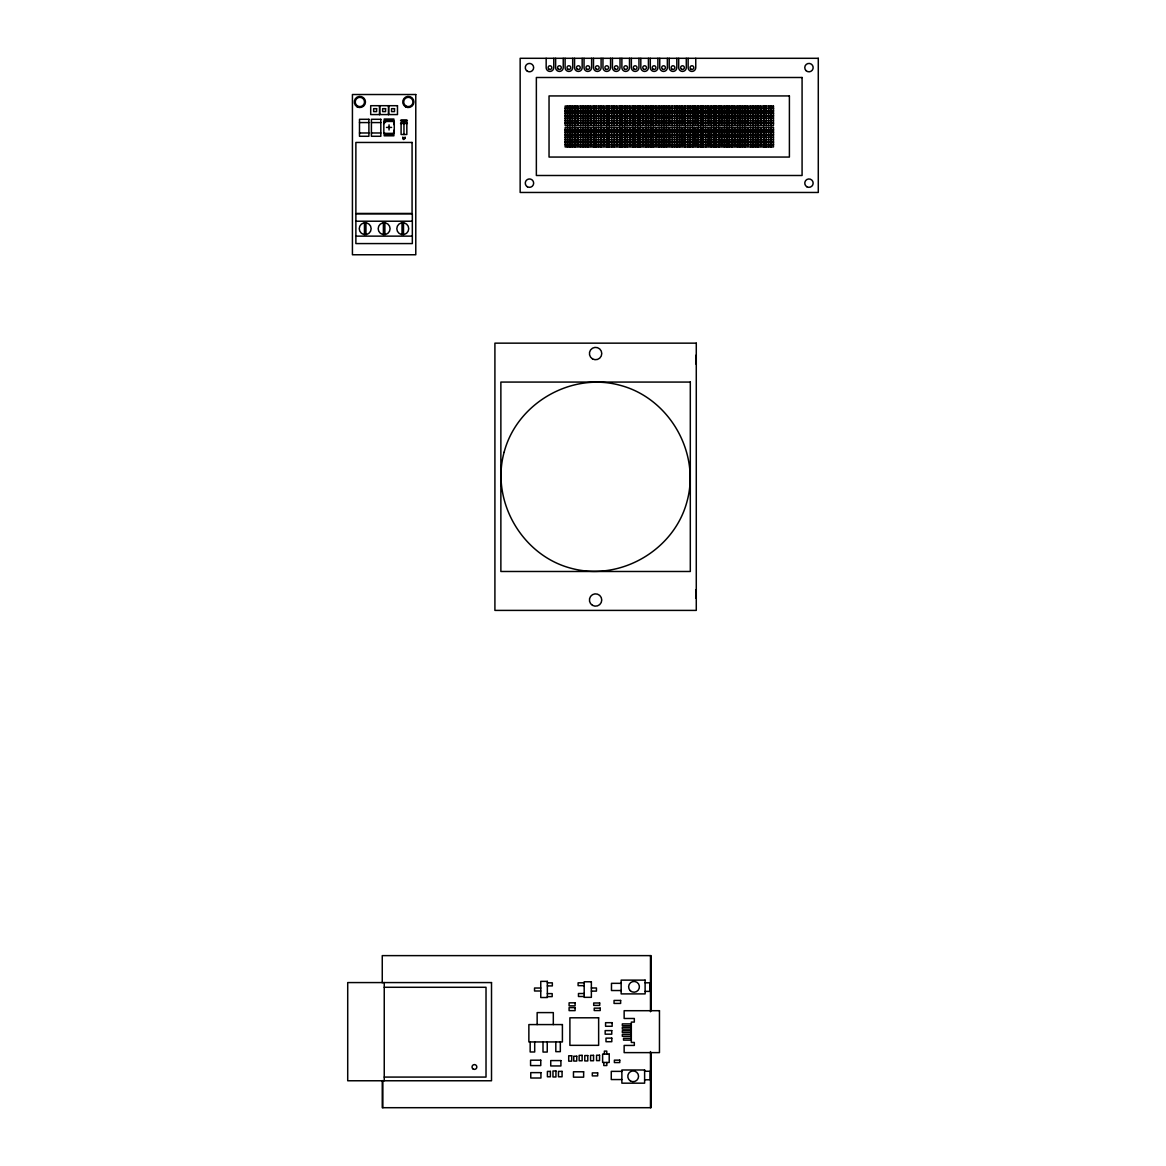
<?xml version="1.0" encoding="UTF-8"?>
<svg xmlns="http://www.w3.org/2000/svg" width="1166" height="1166" viewBox="0 0 1166 1166"><rect width="100%" height="100%" fill="white"/><g stroke="black" fill="none" stroke-linecap="round" stroke-linejoin="round"><path stroke-width="1.5" d="M402.838 138.535C406.774 135.096 403.013 143.389 402.838 137.049M383.833 123.669L386.033 121.453M565.146 108.307L577.257 108.307M578.234 108.307L590.346 108.307M591.308 108.307L603.42 108.307M604.396 108.307L616.508 108.307M617.47 108.307L629.582 108.307M630.558 108.307L642.67 108.307M643.632 108.307L655.744 108.307M656.72 108.307L668.832 108.307M669.794 108.307L681.906 108.307M682.882 108.307L694.994 108.307M695.956 108.307L708.068 108.307M709.03 108.307L721.142 108.307M722.118 108.307L734.23 108.307M735.192 108.307L747.304 108.307M748.28 108.307L760.392 108.307M761.354 108.307L773.466 108.307M565.146 108.496L577.257 108.496M578.234 108.496L590.346 108.496M591.308 108.496L603.42 108.496M604.396 108.496L616.508 108.496M617.47 108.496L629.582 108.496M630.558 108.496L642.67 108.496M643.632 108.496L655.744 108.496M656.72 108.496L668.832 108.496M669.794 108.496L681.906 108.496M682.882 108.496L694.994 108.496M695.956 108.496L708.068 108.496M709.03 108.496L721.142 108.496M722.118 108.496L734.23 108.496M735.192 108.496L747.304 108.496M748.28 108.496L760.392 108.496M761.354 108.496L773.466 108.496M565.146 110.77L577.257 110.77M578.234 110.77L590.346 110.77M591.308 110.77L603.42 110.77M604.396 110.77L616.508 110.77M617.47 110.77L629.582 110.77M630.558 110.77L642.67 110.77M643.632 110.77L655.744 110.77M656.72 110.77L668.832 110.77M669.794 110.77L681.906 110.77M682.882 110.77L694.994 110.77M695.956 110.77L708.068 110.77M709.03 110.77L721.142 110.77M722.118 110.77L734.23 110.77M735.192 110.77L747.304 110.77M748.28 110.77L760.392 110.77M761.354 110.77L773.466 110.77M565.146 110.959L577.257 110.959M578.234 110.959L590.346 110.959M591.308 110.959L603.42 110.959M604.396 110.959L616.508 110.959M617.47 110.959L629.582 110.959M630.558 110.959L642.67 110.959M643.632 110.959L655.744 110.959M656.72 110.959L668.832 110.959M669.794 110.959L681.906 110.959M682.882 110.959L694.994 110.959M695.956 110.959L708.068 110.959M709.03 110.959L721.142 110.959M722.118 110.959L734.23 110.959M735.192 110.959L747.304 110.959M748.28 110.959L760.392 110.959M761.354 110.959L773.466 110.959M565.146 113.233L577.257 113.233M578.234 113.233L590.346 113.233M591.308 113.233L603.42 113.233M604.396 113.233L616.508 113.233M617.47 113.233L629.582 113.233M630.558 113.233L642.67 113.233M643.632 113.233L655.744 113.233M656.72 113.233L668.832 113.233M669.794 113.233L681.906 113.233M682.882 113.233L694.994 113.233M695.956 113.233L708.068 113.233M709.03 113.233L721.142 113.233M722.118 113.233L734.23 113.233M735.192 113.233L747.304 113.233M748.28 113.233L760.392 113.233M761.354 113.233L773.466 113.233M565.146 113.423L577.257 113.423M578.234 113.423L590.346 113.423M591.308 113.423L603.42 113.423M604.396 113.423L616.508 113.423M617.47 113.423L629.582 113.423M630.558 113.423L642.67 113.423M643.632 113.423L655.744 113.423M656.72 113.423L668.832 113.423M669.794 113.423L681.906 113.423M682.882 113.423L694.994 113.423M695.956 113.423L708.068 113.423M709.03 113.423L721.142 113.423M722.118 113.423L734.23 113.423M735.192 113.423L747.304 113.423M748.28 113.423L760.392 113.423M761.354 113.423L773.466 113.423M565.146 115.696L577.257 115.696M578.234 115.696L590.346 115.696M591.308 115.696L603.42 115.696M604.396 115.696L616.508 115.696M617.47 115.696L629.582 115.696M630.558 115.696L642.67 115.696M643.632 115.696L655.744 115.696M656.72 115.696L668.832 115.696M669.794 115.696L681.906 115.696M682.882 115.696L694.994 115.696M695.956 115.696L708.068 115.696M709.03 115.696L721.142 115.696M722.118 115.696L734.23 115.696M735.192 115.696L747.304 115.696M748.28 115.696L760.392 115.696M761.354 115.696L773.466 115.696M565.146 115.871L577.257 115.871M578.234 115.871L590.346 115.871M591.308 115.871L603.42 115.871M604.396 115.871L616.508 115.871M617.47 115.871L629.582 115.871M630.558 115.871L642.67 115.871M643.632 115.871L655.744 115.871M656.72 115.871L668.832 115.871M669.794 115.871L681.906 115.871M682.882 115.871L694.994 115.871M695.956 115.871L708.068 115.871M709.03 115.871L721.142 115.871M722.118 115.871L734.23 115.871M735.192 115.871L747.304 115.871M748.28 115.871L760.392 115.871M761.354 115.871L773.466 115.871M565.146 118.334L577.257 118.334M578.234 118.334L590.346 118.334M591.308 118.334L603.42 118.334M604.396 118.145L616.508 118.145M617.47 118.145L629.582 118.334M630.558 118.145L642.67 118.145M643.632 118.334L655.744 118.334M656.72 118.334L668.832 118.145M669.794 118.334L681.906 118.334M682.882 118.334L694.994 118.334M695.956 118.334L708.068 118.145M709.03 118.334L721.142 118.145M722.118 118.145L734.23 118.145M735.192 118.334L747.304 118.334M748.28 118.145L760.392 118.334M761.354 118.145L773.466 118.145M401.133 120.244L406.788 120.244M400.536 120.389L407.386 120.389M565.146 120.608L577.257 120.798M578.234 120.608L590.346 120.608M591.308 120.798L603.42 120.608M604.396 120.608L616.508 120.608M617.47 120.608L629.582 120.798M630.558 120.608L642.67 120.608M643.632 120.798L655.744 120.798M656.72 120.798L668.832 120.608M669.794 120.798L681.906 120.798M682.882 120.608L694.994 120.798M695.956 120.608L708.068 120.608M709.03 120.798L721.142 120.608M722.118 120.608L734.23 120.608M735.192 120.608L747.304 120.798M748.28 120.608L760.392 120.798M761.354 120.798L773.466 120.608M359.492 122.576L368.893 122.576M371.415 122.576L380.816 122.576M565.146 123.071L577.257 123.071M578.234 123.071L590.346 123.071M591.308 123.071L603.42 123.071M604.396 123.071L616.508 123.071M617.47 123.071L629.582 123.071M630.558 123.071L642.67 123.071M643.632 123.071L655.744 123.071M656.72 123.071L668.832 123.071M669.794 123.071L681.906 123.071M682.882 123.071L694.994 123.071M695.956 123.071L708.068 123.071M709.03 123.071L721.142 123.071M722.118 123.071L734.23 123.071M735.192 123.071L747.304 123.071M748.28 123.071L760.392 123.071M761.354 123.071L773.466 123.071M400.536 123.479L407.386 123.479M565.146 123.261L577.257 123.261M578.234 123.261L590.346 123.261M591.308 123.261L603.42 123.261M604.396 123.261L616.508 123.261M617.47 123.261L629.582 123.261M630.558 123.261L642.67 123.261M643.632 123.261L655.744 123.261M656.72 123.261L668.832 123.261M669.794 123.261L681.906 123.261M682.882 123.261L694.994 123.261M695.956 123.261L708.068 123.261M709.03 123.261L721.142 123.261M722.118 123.261L734.23 123.261M735.192 123.261L747.304 123.261M748.28 123.261L760.392 123.261M761.354 123.261L773.466 123.261M386.471 127.415L391.616 127.415M565.146 129.747L577.257 129.747M578.234 129.747L590.346 129.747M591.308 129.747L603.42 129.747M604.396 129.747L616.508 129.747M617.47 129.747L629.582 129.747M630.558 129.747L642.67 129.747M643.632 129.747L655.744 129.747M656.72 129.747L668.832 129.747M669.794 129.747L681.906 129.747M682.882 129.747L694.994 129.747M695.956 129.747L708.068 129.747M709.03 129.747L721.142 129.747M722.118 129.747L734.23 129.747M735.192 129.747L747.304 129.747M748.28 129.747L760.392 129.747M761.354 129.747L773.466 129.747M565.146 129.922L577.257 129.922M578.234 129.922L590.346 129.922M591.308 129.922L603.42 129.922M604.396 129.922L616.508 129.922M617.47 129.922L629.582 129.922M630.558 129.922L642.67 129.922M643.632 129.922L655.744 129.922M656.72 129.922L668.832 129.922M669.794 129.922L681.906 129.922M682.882 129.922L694.994 129.922M695.956 129.922L708.068 129.922M709.03 129.922L721.142 129.922M722.118 129.922L734.23 129.922M735.192 129.922L747.304 129.922M748.28 129.922L760.392 129.922M761.354 129.922L773.466 129.922M565.146 132.195L577.257 132.195M578.234 132.195L590.346 132.195M591.308 132.195L603.42 132.195M604.396 132.195L616.508 132.195M617.47 132.195L629.582 132.195M630.558 132.195L642.67 132.195M643.632 132.195L655.744 132.195M656.72 132.195L668.832 132.195M669.794 132.195L681.906 132.195M682.882 132.195L694.994 132.195M695.956 132.195L708.068 132.195M709.03 132.195L721.142 132.195M722.118 132.195L734.23 132.195M735.192 132.195L747.304 132.195M748.28 132.195L760.392 132.195M761.354 132.195L773.466 132.195M565.146 132.385L577.257 132.385M578.234 132.385L590.346 132.385M591.308 132.385L603.42 132.385M604.396 132.385L616.508 132.385M617.47 132.385L629.582 132.385M630.558 132.385L642.67 132.385M643.632 132.385L655.744 132.385M656.72 132.385L668.832 132.385M669.794 132.385L681.906 132.385M682.882 132.385L694.994 132.385M695.956 132.385L708.068 132.385M709.03 132.385L721.142 132.385M722.118 132.385L734.23 132.385M735.192 132.385L747.304 132.385M748.28 132.385L760.392 132.385M761.354 132.385L773.466 132.385M359.492 132.982L368.893 132.982M371.415 132.982L380.816 132.982M565.146 134.658L577.257 134.658M578.234 134.658L590.346 134.658M591.308 134.658L603.42 134.658M604.396 134.658L616.508 134.658M617.47 134.658L629.582 134.658M630.558 134.658L642.67 134.658M643.632 134.658L655.744 134.658M656.72 134.658L668.832 134.658M669.794 134.658L681.906 134.658M682.882 134.658L694.994 134.658M695.956 134.658L708.068 134.658M709.03 134.658L721.142 134.658M722.118 134.658L734.23 134.658M735.192 134.658L747.304 134.658M748.28 134.658L760.392 134.658M761.354 134.658L773.466 134.658M565.146 134.848L577.257 134.848M578.234 134.848L590.346 134.848M591.308 134.848L603.42 134.848M604.396 134.848L616.508 134.848M617.47 134.848L629.582 134.848M630.558 134.848L642.67 134.848M643.632 134.848L655.744 134.848M656.72 134.848L668.832 134.848M669.794 134.848L681.906 134.848M682.882 134.848L694.994 134.848M695.956 134.848L708.068 134.848M709.03 134.848L721.142 134.848M722.118 134.848L734.23 134.848M735.192 134.848L747.304 134.848M748.28 134.848L760.392 134.848M761.354 134.848L773.466 134.848M565.146 137.311L577.257 137.311M578.234 137.311L590.346 137.311M591.308 137.311L603.42 137.122M604.396 137.122L616.508 137.311M617.47 137.311L629.582 137.311M630.558 137.122L642.67 137.311M643.632 137.122L655.744 137.311M656.72 137.122L668.832 137.311M669.794 137.311L681.906 137.311M682.882 137.311L694.994 137.311M695.956 137.311L708.068 137.122M709.03 137.311L721.142 137.122M722.118 137.122L734.23 137.122M735.192 137.122L747.304 137.311M748.28 137.311L760.392 137.311M761.354 137.122L773.466 137.311M565.146 139.585L577.257 139.76M578.234 139.76L590.346 139.585M591.308 139.585L603.42 139.76M604.396 139.76L616.508 139.585M617.47 139.76L629.582 139.76M630.558 139.585L642.67 139.585M643.632 139.585L655.744 139.76M656.72 139.585L668.832 139.76M669.794 139.585L681.906 139.585M682.882 139.585L694.994 139.585M695.956 139.76L708.068 139.585M709.03 139.585L721.142 139.76M722.118 139.76L734.23 139.76M735.192 139.76L747.304 139.76M748.28 139.585L760.392 139.76M761.354 139.76L773.466 139.585M565.146 142.033L577.257 142.033M578.234 142.033L590.346 142.033M591.308 142.033L603.42 142.033M604.396 142.033L616.508 142.033M617.47 142.033L629.582 142.033M630.558 142.033L642.67 142.033M643.632 142.033L655.744 142.033M656.72 142.033L668.832 142.033M669.794 142.033L681.906 142.033M682.882 142.033L694.994 142.033M695.956 142.033L708.068 142.033M709.03 142.033L721.142 142.033M722.118 142.033L734.23 142.033M735.192 142.033L747.304 142.033M748.28 142.033L760.392 142.033M761.354 142.033L773.466 142.033M565.146 142.223L577.257 142.223M578.234 142.223L590.346 142.223M591.308 142.223L603.42 142.223M604.396 142.223L616.508 142.223M617.47 142.223L629.582 142.223M630.558 142.223L642.67 142.223M643.632 142.223L655.744 142.223M656.72 142.223L668.832 142.223M669.794 142.223L681.906 142.223M682.882 142.223L694.994 142.223M695.956 142.223L708.068 142.223M709.03 142.223L721.142 142.223M722.118 142.223L734.23 142.223M735.192 142.223L747.304 142.223M748.28 142.223L760.392 142.223M761.354 142.223L773.466 142.223M565.146 144.497L577.257 144.497M578.234 144.497L590.346 144.497M591.308 144.497L603.42 144.497M604.396 144.497L616.508 144.497M617.47 144.497L629.582 144.497M630.558 144.497L642.67 144.497M643.632 144.497L655.744 144.497M656.72 144.497L668.832 144.497M669.794 144.497L681.906 144.497M682.882 144.497L694.994 144.497M695.956 144.497L708.068 144.497M709.03 144.497L721.142 144.497M722.118 144.497L734.23 144.497M735.192 144.497L747.304 144.497M748.28 144.497L760.392 144.497M761.354 144.497L773.466 144.497M565.146 144.686L577.257 144.686M578.234 144.686L590.346 144.686M591.308 144.686L603.42 144.686M604.396 144.686L616.508 144.686M617.47 144.686L629.582 144.686M630.558 144.686L642.67 144.686M643.632 144.686L655.744 144.686M656.72 144.686L668.832 144.686M669.794 144.686L681.906 144.686M682.882 144.686L694.994 144.686M695.956 144.686L708.068 144.686M709.03 144.686L721.142 144.686M722.118 144.686L734.23 144.686M735.192 144.686L747.304 144.686M748.28 144.686L760.392 144.686M761.354 144.686L773.466 144.686M355.878 221.219L412.327 221.219M355.878 236.13L412.327 236.13M547.35 982.836L552.334 982.836L552.334 985.911L547.35 985.911M584.181 982.821L578.103 982.821L578.103 985.664L584.181 985.664M645.119 982.807L649.797 982.807L649.797 991.377L645.119 991.377M621.157 983.332L611.48 983.332L611.48 990.532L621.157 990.532M384.241 987.281L486.018 987.281L486.018 1077.078L384.241 1077.078M540.762 988.025L534.538 988.025L534.538 990.998L540.762 990.998M591.366 987.981L596.453 987.981L596.453 991.115L591.366 991.115M584.181 993.519L578.467 993.519L578.467 996.493L584.181 996.493M547.35 993.621L552.188 993.621L552.188 996.624L547.35 996.624M631.316 1023.894L622.338 1023.894L622.338 1025.701L631.316 1025.701M631.316 1027.333L622.338 1027.333L622.338 1029.126L631.316 1029.126M631.316 1030.715L622.338 1030.715L622.338 1032.508L631.316 1032.508M631.316 1034.417L622.338 1034.417L622.338 1036.312L631.316 1036.312M631.316 1038.338L623.533 1038.338L623.533 1040.13L631.316 1040.13M644.623 1071.263L650.205 1071.263L650.205 1079.789L644.623 1079.789M621.872 1071.365L611.275 1071.365L611.275 1079.556L621.872 1079.556M771.192 106.033L771.192 125.534M771.192 127.473L771.192 146.96M771.018 106.033L771.018 125.534M771.018 127.473L771.018 146.96M768.744 106.033L768.554 125.534M768.744 127.473L768.554 146.96M766.091 106.033L766.281 125.534M766.281 127.473L766.091 146.96M763.817 106.033L763.817 125.534M763.817 127.473L763.817 146.96M763.628 106.033L763.628 125.534M763.628 127.473L763.628 146.96M758.119 106.033L758.119 125.534M758.119 127.473L758.119 146.96M757.929 106.033L757.929 125.534M757.929 127.473L757.929 146.96M755.655 106.033L755.655 125.534M755.655 127.473L755.655 146.96M755.466 106.033L755.466 125.534M755.466 127.473L755.466 146.96M753.192 106.033L753.192 125.534M753.192 127.473L753.192 146.96M753.017 106.033L753.017 125.534M753.017 127.473L753.017 146.96M750.554 106.033L750.554 125.534M750.554 127.473L750.744 146.96M745.03 106.033L745.03 125.534M745.03 127.473L745.03 146.96M744.855 106.033L744.855 125.534M744.855 127.473L744.855 146.96M742.582 106.033L742.582 125.534M742.582 127.473L742.582 146.96M742.392 106.033L742.392 125.534M742.392 127.473L742.392 146.96M740.119 106.033L740.119 125.534M740.119 127.473L740.119 146.96M739.929 106.033L739.929 125.534M739.929 127.473L739.929 146.96M737.655 106.033L737.655 125.534M737.655 127.473L737.655 146.96M737.466 106.033L737.466 125.534M737.466 127.473L737.466 146.96M731.957 106.033L731.957 125.534M731.957 127.473L731.957 146.96M731.767 106.033L731.767 125.534M731.767 127.473L731.767 146.96M729.493 106.033L729.493 125.534M729.493 127.473L729.493 146.96M729.304 106.033L729.304 125.534M729.304 127.473L729.304 146.96M727.03 106.033L727.03 125.534M727.03 127.473L727.03 146.96M726.855 106.033L726.855 125.534M726.855 127.473L726.855 146.96M724.582 106.033L724.582 125.534M724.582 127.473L724.582 146.96M724.392 106.033L724.392 125.534M724.392 127.473L724.392 146.96M718.883 106.033L718.883 125.534M718.883 127.473L718.883 146.96M718.693 106.033L718.693 125.534M718.693 127.473L718.693 146.96M716.42 106.033L716.42 125.534M716.42 127.473L716.42 146.96M716.23 106.033L716.23 125.534M716.23 127.473L716.23 146.96M713.956 106.033L713.956 125.534M713.956 127.473L713.956 146.96M713.767 106.033L713.767 125.534M713.767 127.473L713.767 146.96M711.493 106.033L711.493 125.534M711.493 127.473L711.493 146.96M711.304 106.033L711.304 125.534M711.304 127.473L711.304 146.96M705.605 106.033L705.605 125.534M705.605 127.473L705.794 146.96M703.331 106.033L703.331 125.534M703.331 127.473L703.331 146.96M703.156 106.033L703.156 125.534M703.156 127.473L703.156 146.96M700.883 106.033L700.883 125.534M700.883 127.473L700.883 146.96M700.693 106.033L700.693 125.534M700.693 127.473L700.693 146.96M698.419 106.033L698.419 125.534M698.419 127.473L698.419 146.96M698.23 106.033L698.23 125.534M698.23 127.473L698.23 146.96M695.752 58.3L695.752 67.613A3.804 3.804 0 0 1 691.948 71.418A3.804 3.804 0 0 1 688.144 67.613L688.144 58.3M692.721 106.033L692.721 125.534M692.721 127.473L692.721 146.96M692.531 106.033L692.531 125.534M692.531 127.473L692.531 146.96M690.257 106.033L690.257 125.534M690.068 127.473L690.068 146.96M687.794 106.033L687.794 125.534M687.794 127.473L687.794 146.96M686.293 58.3L686.293 67.613A3.804 3.804 0 0 1 682.489 71.418A3.804 3.804 0 0 1 678.685 67.613L678.685 58.3M685.331 106.033L685.331 125.534M685.331 127.473L685.331 146.96M685.156 106.033L685.156 125.534M685.156 127.473L685.156 146.96M679.632 106.033L679.632 125.534M679.632 127.473L679.632 146.96M679.443 106.033L679.443 125.534M679.443 127.473L679.443 146.96M677.169 106.033L677.169 125.534M677.169 127.473L677.169 146.96M676.994 106.033L676.994 125.534M676.994 127.473L676.994 146.96M676.819 58.3L676.819 67.613A3.804 3.804 0 0 1 673.015 71.418A3.804 3.804 0 0 1 669.211 67.613L669.211 58.3M674.72 106.033L674.531 125.534M674.531 127.473L674.531 146.96M672.257 106.033L672.068 125.534M672.257 127.473L672.257 146.96M667.36 58.3L667.36 67.613A3.804 3.804 0 0 1 663.556 71.418A3.804 3.804 0 0 1 659.752 67.613L659.752 58.3M666.558 106.033L666.558 125.534M666.558 127.473L666.558 146.96M666.369 106.033L666.369 125.534M666.369 127.473L666.369 146.96M664.095 106.033L664.095 125.534M664.095 127.473L664.095 146.96M663.906 106.033L663.906 125.534M663.906 127.473L663.906 146.96M661.632 106.033L661.632 125.534M661.632 127.473L661.632 146.96M661.443 106.033L661.443 125.534M661.443 127.473L661.443 146.96M659.169 106.033L658.994 125.534M659.169 127.473L658.994 146.96M657.886 58.3L657.886 67.613A3.804 3.804 0 0 1 654.082 71.418A3.804 3.804 0 0 1 650.293 67.613L650.293 58.3M653.47 106.033L653.47 125.534M653.47 127.473L653.47 146.96M653.281 106.033L653.281 125.534M653.281 127.473L653.281 146.96M651.007 106.033L651.007 125.534M651.007 127.473L651.007 146.96M651.08 1010.703L651.08 955.624L382.259 955.624L382.259 982.792M651.08 1052.621L651.08 1107.7L382.259 1107.7L382.259 1080.547M650.832 106.033L650.832 125.534M650.832 127.473L650.832 146.96M650.482 955.624L650.482 1011.753M650.482 1051.572L650.482 1107.7M648.558 106.033L648.558 125.534M648.558 127.473L648.558 146.96M648.427 58.3L648.427 67.613A3.804 3.804 0 0 1 644.623 71.418A3.804 3.804 0 0 1 640.819 67.613L640.819 58.3M648.369 106.033L648.369 125.534M648.369 127.473L648.369 146.96M646.095 106.033L646.095 125.534M646.095 127.473L646.095 146.96M645.906 106.033L645.906 125.534M645.906 127.473L645.906 146.96M640.396 106.033L640.396 125.534M640.396 127.473L640.396 146.96M640.207 106.033L640.207 125.534M640.207 127.473L640.207 146.96M638.953 58.3L638.953 67.613A3.804 3.804 0 0 1 635.164 71.418A3.804 3.804 0 0 1 631.36 67.613L631.36 58.3M637.933 106.033L637.933 125.534M637.933 127.473L637.933 146.96M637.744 106.033L637.744 125.534M637.744 127.473L637.744 146.96M635.47 106.033L635.47 125.534M635.47 127.473L635.47 146.96M635.281 106.033L635.281 125.534M635.281 127.473L635.281 146.96M633.007 106.033L633.007 125.534M633.007 127.473L633.007 146.96M632.832 106.033L632.832 125.534M632.832 127.473L632.832 146.96M629.494 58.3L629.494 67.613A3.804 3.804 0 0 1 625.69 71.418A3.804 3.804 0 0 1 621.886 67.613L621.886 58.3M627.308 106.033L627.133 125.534M627.133 127.473L627.308 146.96M624.859 106.033L624.859 125.534M624.859 127.473L624.859 146.96M624.67 106.033L624.67 125.534M624.67 127.473L624.67 146.96M622.396 106.033L622.396 125.534M622.396 127.473L622.396 146.96M622.207 106.033L622.207 125.534M622.207 127.473L622.207 146.96M620.02 58.3L620.02 67.613A3.804 3.804 0 0 1 616.231 71.418A3.804 3.804 0 0 1 612.427 67.613L612.427 58.3M619.933 106.033L619.933 125.534M619.933 127.473L619.933 146.96M619.744 106.033L619.744 125.534M619.744 127.473L619.744 146.96M614.045 106.033L614.045 125.534M614.045 127.473L614.234 146.96M611.771 106.033L611.771 125.534M611.582 127.473L611.771 146.96M610.561 58.3L610.561 67.613A3.804 3.804 0 0 1 606.757 71.418A3.804 3.804 0 0 1 602.953 67.613L602.953 58.3M609.308 106.033L609.308 125.534M609.308 127.473L609.308 146.96M609.133 106.033L609.133 125.534M609.133 127.473L609.133 146.96M606.859 106.033L606.859 125.534M606.859 127.473L606.859 146.96M606.772 1054.093L606.772 1051.105L604.367 1051.105L604.367 1054.093M606.83 1062.474L606.83 1065.535L603.784 1065.535L603.784 1062.474M606.67 106.033L606.67 125.534M606.67 127.473L606.67 146.96M601.146 106.033L601.146 125.534M601.146 127.473L601.146 146.96M601.102 58.3L601.102 67.613A3.804 3.804 0 0 1 597.298 71.418A3.804 3.804 0 0 1 593.494 67.613L593.494 58.3M600.971 106.033L600.971 125.534M600.971 127.473L600.971 146.96M598.697 106.033L598.508 125.534M598.508 127.473L598.508 146.96M596.234 106.033L596.234 125.534M596.045 127.473L596.045 146.96M593.771 106.033L593.771 125.534M593.771 127.473L593.771 146.96M593.581 106.033L593.581 125.534M593.581 127.473L593.581 146.96M591.628 58.3L591.628 67.613A3.804 3.804 0 0 1 587.824 71.418A3.804 3.804 0 0 1 584.035 67.613L584.035 58.3M588.072 106.033L588.072 125.534M588.072 127.473L588.072 146.96M587.883 106.033L587.883 125.534M587.883 127.473L587.883 146.96M585.609 106.033L585.609 125.534M585.609 127.473L585.609 146.96M585.419 106.033L585.419 125.534M585.419 127.473L585.419 146.96M583.146 106.033L583.146 125.534M582.971 127.473L583.146 146.96M582.169 58.3L582.169 67.613A3.804 3.804 0 0 1 578.365 71.418A3.804 3.804 0 0 1 574.561 67.613L574.561 58.3M580.697 106.033L580.697 125.534M580.697 127.473L580.508 146.96M574.984 106.033L574.984 125.534M574.984 127.473L574.984 146.96M574.809 106.033L574.809 125.534M574.809 127.473L574.809 146.96M572.695 58.3L572.695 67.613A3.804 3.804 0 0 1 568.891 71.418A3.804 3.804 0 0 1 565.102 67.613L565.102 58.3M572.535 106.033L572.535 125.534M572.535 127.473L572.535 146.96M572.346 106.033L572.346 125.534M572.346 127.473L572.346 146.96M570.072 106.033L570.072 125.534M570.072 127.473L570.072 146.96M569.883 106.033L569.883 125.534M569.883 127.473L569.883 146.96M567.609 106.033L567.609 125.534M567.609 127.473L567.609 146.96M567.419 106.033L567.419 125.534M567.419 127.473L567.419 146.96M563.236 58.3L563.236 67.613A3.804 3.804 0 0 1 559.432 71.418A3.804 3.804 0 0 1 555.628 67.613L555.628 58.3M560.321 1041.938L560.321 1051.659L555.818 1051.659L555.818 1041.938M553.763 58.3L553.763 67.613A3.804 3.804 0 0 1 549.973 71.418A3.804 3.804 0 0 1 546.169 67.613L546.169 58.3M553.311 1024.579L553.311 1012.598L537.147 1012.598L537.147 1024.579M547.248 1041.938L547.248 1052.053L543.006 1052.053L543.006 1041.938M534.698 1041.938L534.698 1051.98L530.166 1051.98L530.166 1041.938M405.083 137.049L405.083 138.521M403.961 121.905L403.961 134.498M403.509 222.808L403.509 234.541M402.022 222.808L402.022 234.541M393.889 124.631L393.889 119.034L384.197 119.034L384.197 121.832M393.889 130.213L393.889 135.81L384.197 135.81L384.197 133.011M393.146 121.453L393.146 120.331L384.94 120.331L384.94 121.453M393.146 133.376L393.146 134.498L384.94 134.498L384.94 133.376M389.05 124.849L389.05 129.994M384.882 222.808L384.882 234.541M384.241 982.574L384.241 1080.765M383.381 222.808L383.381 234.541M382.856 1080.765L382.856 1107.7M379.664 105.698L379.664 114.574M379.577 105.698L379.577 114.574M365.949 222.808L365.949 234.541M364.448 222.808L364.448 234.541M695.708 589.675A16.47 16.47 0 0 1 695.708 598.202M695.708 355.353A16.47 16.47 0 0 1 695.708 363.879M504.106 452.262C490.682 501.147 522.033 555.453 571.078 568.265C619.962 581.688 674.254 550.337 687.065 501.293C700.504 452.408 669.153 398.102 620.093 385.29C571.223 371.867 516.917 403.217 504.106 452.262M365.206 222.721L363.661 222.925A5.961 5.961 0 0 0 363.661 234.439L366.736 234.439A5.961 5.961 0 0 0 366.736 222.925L365.206 222.721M384.124 222.721L382.594 222.925A5.961 5.961 0 0 0 382.594 234.439L385.669 234.439A5.961 5.961 0 0 0 385.669 222.925L384.124 222.721M402.766 222.721L401.221 222.925A5.961 5.961 0 0 0 401.221 234.439L404.31 234.439A5.961 5.961 0 0 0 404.31 222.925L402.766 222.721M818.284 58.3L520.153 58.3L520.153 192.463L818.284 192.463L818.284 58.3M802.077 77.495L536.36 77.495L536.36 175.498L802.077 175.498L802.077 77.495M415.781 94.519L352.424 94.519L352.424 254.756L415.781 254.756L415.781 94.519M789.397 95.933L549.04 95.933L549.04 157.06L789.397 157.06L789.397 95.933M397.475 105.698L370.701 105.698L370.701 114.574L397.475 114.574L397.475 105.698M577.257 106.033L565.146 106.033L565.146 125.534L577.257 125.534L577.257 106.033M590.346 106.033L578.234 106.033L578.234 125.534L590.346 125.534L590.346 106.033M603.42 106.033L591.308 106.033L591.308 125.534L603.42 125.534L603.42 106.033M616.508 106.033L604.396 106.033L604.396 125.534L616.508 125.534L616.508 106.033M629.582 106.033L617.47 106.033L617.47 125.534L629.582 125.534L629.582 106.033M642.67 106.033L630.558 106.033L630.558 125.534L642.67 125.534L642.67 106.033M655.744 106.033L643.632 106.033L643.632 125.534L655.744 125.534L655.744 106.033M668.832 106.033L656.72 106.033L656.72 125.534L668.832 125.534L668.832 106.033M681.906 106.033L669.794 106.033L669.794 125.534L681.906 125.534L681.906 106.033M694.994 106.033L682.882 106.033L682.882 125.534L694.994 125.534L694.994 106.033M708.068 106.033L695.956 106.033L695.956 125.534L708.068 125.534L708.068 106.033M721.142 106.033L709.03 106.033L709.03 125.534L721.142 125.534L721.142 106.033M734.23 106.033L722.118 106.033L722.118 125.534L734.23 125.534L734.23 106.033M747.304 106.033L735.192 106.033L735.192 125.534L747.304 125.534L747.304 106.033M760.392 106.033L748.28 106.033L748.28 125.534L760.392 125.534L760.392 106.033M773.466 106.033L761.354 106.033L761.354 125.534L773.466 125.534L773.466 106.033M376.618 108.657L373.659 108.657L373.659 111.615L376.618 111.615L376.618 108.657M385.582 108.657L382.623 108.657L382.623 111.615L385.582 111.615L385.582 108.657M394.516 108.657L391.557 108.657L391.557 111.615L394.516 111.615L394.516 108.657M368.893 119.296L359.492 119.296L359.492 136.276L368.893 136.276L368.893 119.296M380.816 119.296L371.415 119.296L371.415 136.276L380.816 136.276L380.816 119.296M394.268 121.453L383.833 121.453L383.833 133.376L394.268 133.376L394.268 121.453M406.832 121.905L401.089 121.905L401.089 134.498L406.832 134.498L406.832 121.905M577.257 127.473L565.146 127.473L565.146 146.96L577.257 146.96L577.257 127.473M590.346 127.473L578.234 127.473L578.234 146.96L590.346 146.96L590.346 127.473M603.42 127.473L591.308 127.473L591.308 146.96L603.42 146.96L603.42 127.473M616.508 127.473L604.396 127.473L604.396 146.96L616.508 146.96L616.508 127.473M629.582 127.473L617.47 127.473L617.47 146.96L629.582 146.96L629.582 127.473M642.67 127.473L630.558 127.473L630.558 146.96L642.67 146.96L642.67 127.473M655.744 127.473L643.632 127.473L643.632 146.96L655.744 146.96L655.744 127.473M668.832 127.473L656.72 127.473L656.72 146.96L668.832 146.96L668.832 127.473M681.906 127.473L669.794 127.473L669.794 146.96L681.906 146.96L681.906 127.473M694.994 127.473L682.882 127.473L682.882 146.96L694.994 146.96L694.994 127.473M708.068 127.473L695.956 127.473L695.956 146.96L708.068 146.96L708.068 127.473M721.142 127.473L709.03 127.473L709.03 146.96L721.142 146.96L721.142 127.473M734.23 127.473L722.118 127.473L722.118 146.96L734.23 146.96L734.23 127.473M747.304 127.473L735.192 127.473L735.192 146.96L747.304 146.96L747.304 127.473M760.392 127.473L748.28 127.473L748.28 146.96L760.392 146.96L760.392 127.473M773.466 127.473L761.354 127.473L761.354 146.96L773.466 146.96L773.466 127.473M412.079 142.456L355.878 142.456L355.878 213.451L412.079 213.451L412.079 142.456M412.327 213.772L355.878 213.772L355.878 243.577L412.327 243.577L412.327 213.772M696.277 343.154L494.909 343.154L494.909 610.401L696.277 610.401L696.277 343.154M690.301 382.069L500.87 382.069L500.87 571.486L690.301 571.486L690.301 382.069M645.119 980.125L621.157 980.125L621.157 993.898L645.119 993.898L645.119 980.125M547.35 981.364L540.762 981.364L540.762 997.528L547.35 997.528L547.35 981.364M591.366 981.772L584.181 981.772L584.181 997.338L591.366 997.338L591.366 981.772M491.513 982.574L347.716 982.574L347.716 1080.765L491.513 1080.765L491.513 982.574M620.633 1000.443L614.045 1000.443L614.045 1003.43L620.633 1003.43L620.633 1000.443M575.086 1002.833L569.095 1002.833L569.095 1005.835L575.086 1005.835L575.086 1002.833M599.688 1002.993L593.698 1002.993L593.698 1005.398L599.688 1005.398L599.688 1002.993M575.086 1007.628L569.095 1007.628L569.095 1010.616L575.086 1010.616L575.086 1007.628M600.213 1008.138L594.223 1008.138L594.223 1010.543L600.213 1010.543L600.213 1008.138M659.46 1010.703L624.145 1010.703L624.145 1018.486L634.319 1018.486L634.319 1022.086L631.316 1022.086L631.316 1042.448L634.319 1042.448L634.319 1045.436L624.145 1045.436L624.145 1052.621L659.46 1052.621L659.46 1010.703M598.639 1017.801L569.897 1017.801L569.897 1045.334L598.639 1045.334L598.639 1017.801M612.15 1022.684L605.562 1022.684L605.562 1026.269L612.15 1026.269L612.15 1022.684M562.406 1024.579L528.868 1024.579L528.868 1041.938L562.406 1041.938L562.406 1024.579M611.756 1030.598L605.169 1030.598L605.169 1034.184L611.756 1034.184L611.756 1030.598M611.8 1038.134L605.999 1038.134L605.999 1041.719L611.8 1041.719L611.8 1038.134M609.206 1054.093L602.618 1054.093L602.618 1062.474L609.206 1062.474L609.206 1054.093M599.543 1055.23L596.555 1055.23L596.555 1060.623L599.543 1060.623L599.543 1055.23M582.14 1055.361L579.152 1055.361L579.152 1060.754L582.14 1060.754L582.14 1055.361M587.781 1055.551L584.778 1055.551L584.778 1060.943L587.781 1060.943L587.781 1055.551M593.552 1055.361L590.564 1055.361L590.564 1060.754L593.552 1060.754L593.552 1055.361M571.704 1055.769L568.716 1055.769L568.716 1061.162L571.704 1061.162L571.704 1055.769M576.747 1056.236L573.759 1056.236L573.759 1061.075L576.747 1061.075L576.747 1056.236M619.758 1060.156L614.38 1060.156L614.38 1062.561L619.758 1062.561L619.758 1060.156M540.762 1060.186L530.574 1060.186L530.574 1065.578L540.762 1065.578L540.762 1060.186M560.904 1060.579L550.731 1060.579L550.731 1065.957L560.904 1065.957L560.904 1060.579M644.623 1069.994L621.872 1069.994L621.872 1083.17L644.623 1083.17L644.623 1069.994M555.949 1070.986L552.961 1070.986L552.961 1076.976L555.949 1076.976L555.949 1070.986M550.396 1071.394L547.408 1071.394L547.408 1076.772L550.396 1076.772L550.396 1071.394M562.07 1071.379L558.485 1071.379L558.485 1076.772L562.07 1076.772L562.07 1071.379M583.641 1071.773L573.468 1071.773L573.468 1077.165L583.641 1077.165L583.641 1071.773M540.937 1072.633L530.763 1072.633L530.763 1078.011L540.937 1078.011L540.937 1072.633M597.677 1072.895L592.299 1072.895L592.299 1075.897L597.677 1075.897L597.677 1072.895M388.599 114.574L388.599 105.698L388.54 114.574M549.04 69.231A1.866 1.866 0 0 0 551.824 67.613A1.866 1.866 0 0 0 549.04 66.01A1.866 1.866 0 0 0 549.04 69.231M567.959 69.231A1.866 1.866 0 0 0 570.757 67.613A1.866 1.866 0 0 0 567.959 66.01A1.866 1.866 0 0 0 567.959 69.231M558.12 68.94A1.866 1.866 0 0 0 561.225 68.094A1.866 1.866 0 0 0 558.951 65.821A1.866 1.866 0 0 0 558.12 68.94M577.039 68.94A1.866 1.866 0 0 0 580.158 68.094A1.866 1.866 0 0 0 577.884 65.821A1.866 1.866 0 0 0 577.039 68.94M634.231 69.231A1.866 1.866 0 0 0 637.015 67.613A1.866 1.866 0 0 0 634.231 66.01A1.866 1.866 0 0 0 634.231 69.231M586.892 69.231A1.866 1.866 0 0 0 589.69 67.613A1.866 1.866 0 0 0 586.892 66.01A1.866 1.866 0 0 0 586.892 69.231M596.365 69.231A1.866 1.866 0 0 0 599.164 67.613A1.866 1.866 0 0 0 596.365 66.01A1.866 1.866 0 0 0 596.365 69.231M605.824 69.231A1.866 1.866 0 0 0 608.623 67.613A1.866 1.866 0 0 0 605.824 66.01A1.866 1.866 0 0 0 605.824 69.231M615.298 69.231A1.866 1.866 0 0 0 618.082 67.613A1.866 1.866 0 0 0 615.298 66.01A1.866 1.866 0 0 0 615.298 69.231M527.367 71.243A4.198 4.198 0 0 0 533.664 67.613A4.198 4.198 0 0 0 527.367 63.984A4.198 4.198 0 0 0 527.367 71.243M805.998 70.587A4.198 4.198 0 0 0 813.023 68.707A4.198 4.198 0 0 0 807.878 63.562A4.198 4.198 0 0 0 805.998 70.587M806.872 186.779A4.198 4.198 0 0 0 813.154 183.135A4.198 4.198 0 0 0 806.872 179.506A4.198 4.198 0 0 0 806.872 186.779M643.69 69.231A1.866 1.866 0 0 0 646.489 67.613A1.866 1.866 0 0 0 643.69 66.01A1.866 1.866 0 0 0 643.69 69.231M653.149 69.231A1.866 1.866 0 0 0 655.948 67.613A1.866 1.866 0 0 0 653.149 66.01A1.866 1.866 0 0 0 653.149 69.231M624.757 69.231A1.866 1.866 0 0 0 627.556 67.613A1.866 1.866 0 0 0 624.757 66.01A1.866 1.866 0 0 0 624.757 69.231M671.703 68.94A1.866 1.866 0 0 0 674.822 68.094A1.866 1.866 0 0 0 672.534 65.821A1.866 1.866 0 0 0 671.703 68.94M681.556 69.231A1.866 1.866 0 0 0 684.355 67.613A1.866 1.866 0 0 0 681.556 66.01A1.866 1.866 0 0 0 681.556 69.231M527.367 186.779A4.198 4.198 0 0 0 533.664 183.135A4.198 4.198 0 0 0 527.367 179.506A4.198 4.198 0 0 0 527.367 186.779M662.623 69.231A1.866 1.866 0 0 0 665.422 67.613A1.866 1.866 0 0 0 662.623 66.01A1.866 1.866 0 0 0 662.623 69.231M691.015 69.231A1.866 1.866 0 0 0 693.814 67.613A1.866 1.866 0 0 0 691.015 66.01A1.866 1.866 0 0 0 691.015 69.231M592.503 605.358A6.18 6.18 0 0 0 601.758 600.009A6.18 6.18 0 0 0 592.503 594.66A6.18 6.18 0 0 0 592.503 605.358M592.503 358.895A6.18 6.18 0 0 0 601.773 353.546A6.18 6.18 0 0 0 592.503 348.197A6.18 6.18 0 0 0 592.503 358.895M357.087 106.806A5.597 5.597 0 0 0 365.468 101.967A5.597 5.597 0 0 0 357.087 97.128A5.597 5.597 0 0 0 357.087 106.806M357.146 105.742A4.664 4.664 0 0 0 364.506 102.462A4.664 4.664 0 0 0 357.991 97.711A4.664 4.664 0 0 0 357.146 105.742M405.535 106.806A5.597 5.597 0 0 0 413.915 101.967A5.597 5.597 0 0 0 405.535 97.128A5.597 5.597 0 0 0 405.535 106.806M405.593 105.742A4.664 4.664 0 0 0 412.953 102.462A4.664 4.664 0 0 0 406.424 97.711A4.664 4.664 0 0 0 405.593 105.742M472.959 1068.872A2.39 2.39 0 0 0 476.807 1067.327A2.39 2.39 0 0 0 473.542 1064.762A2.39 2.39 0 0 0 472.959 1068.872M630.471 1080.984A5.393 5.393 0 0 0 638.56 1076.32A5.393 5.393 0 0 0 630.471 1071.656A5.393 5.393 0 0 0 630.471 1080.984M630.194 990.634A5.393 5.393 0 0 0 639.216 988.214A5.393 5.393 0 0 0 632.613 981.612A5.393 5.393 0 0 0 630.194 990.634"/></g></svg>
